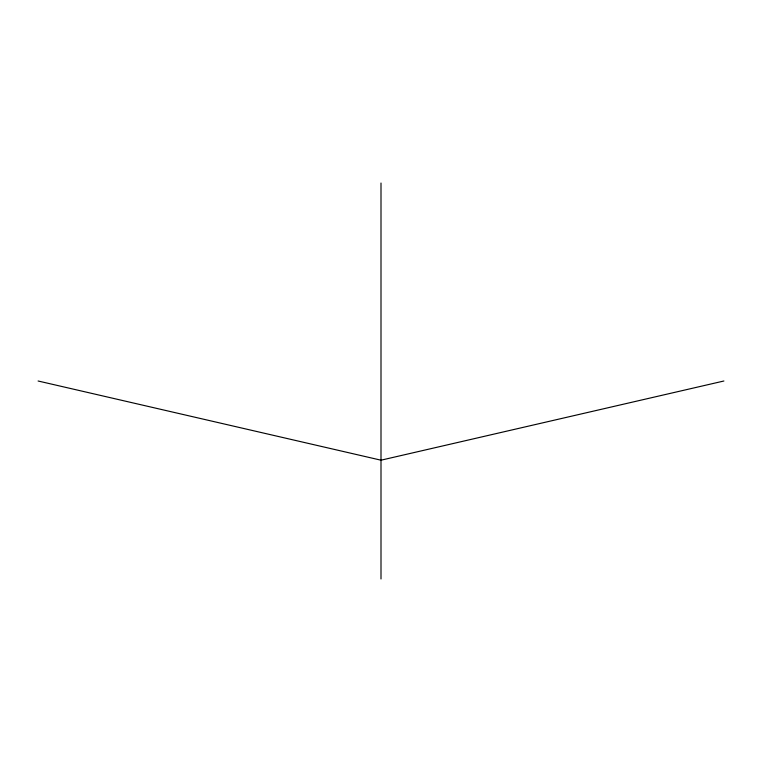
<?xml version="1.0" encoding="UTF-8"?>
<svg xmlns="http://www.w3.org/2000/svg" width="762" height="762" viewBox="0 0 762 762"><rect width="100%" height="100%" fill="white"/><g stroke="black" fill="none" stroke-linecap="round" stroke-linejoin="round"><path stroke-width="1.14" d="M723.9 381L381 460.191L38.1 381M381 183.032L381 578.968"/></g></svg>
